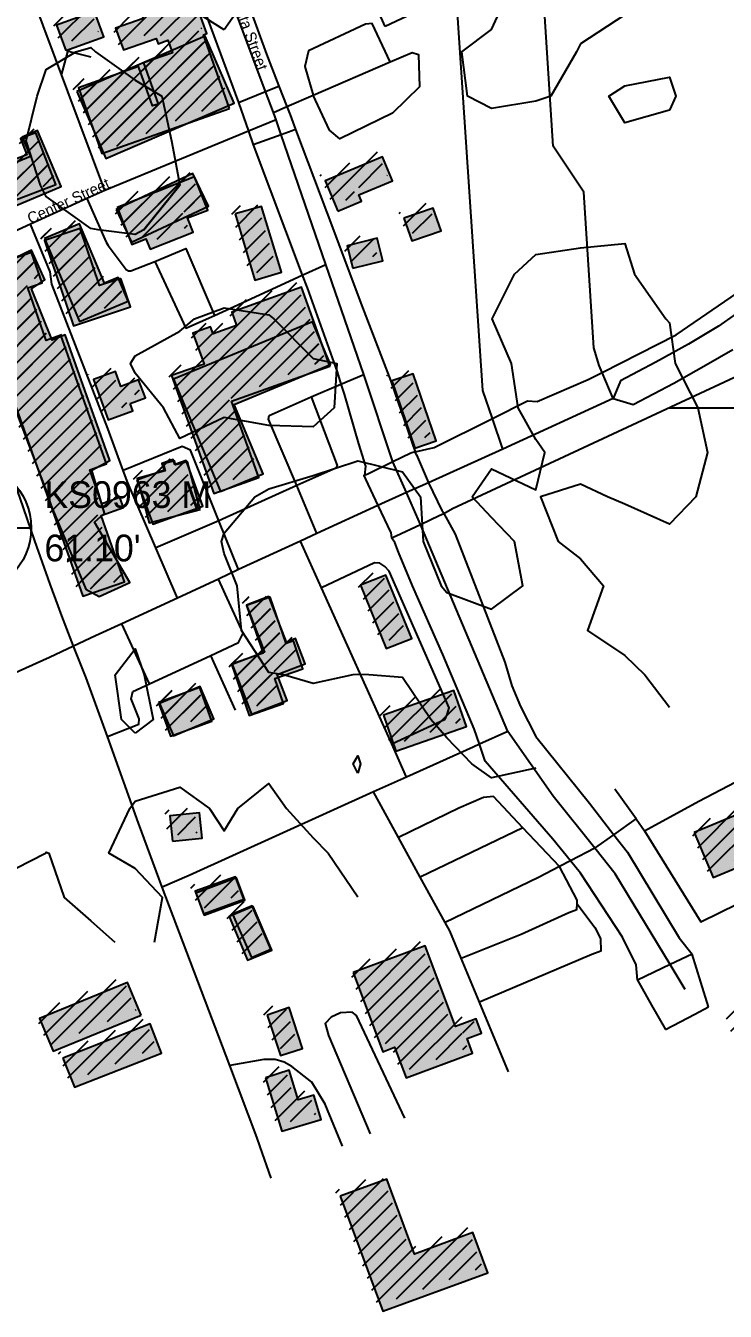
# Model space of a CAD drawing. Extents: x 6576311 to 6728256, y 2029764 to 2237541.
# Drawn here: x 6670714 to 6671656, y 2174648 to 2176380 of the extents above; entities that cross this region are included whole.
import ezdxf

# ---------------------------------------------------------------- set-up
doc = ezdxf.new("R2010")
doc.units = 21
for name, color, linetype in [('BENCHMARKS', 2, 'Continuous'), ('BM_LABELS', 2, 'Continuous'), ('BUILDINGS', 9, 'Continuous'), ('CL_LOCAL', 4, 'Continuous'), ('CL_MAJOR', 2, 'Continuous'), ('CL_TRAIL', 6, 'Continuous'), ('CONTOUR_1FT', 251, 'Continuous'), ('CONTOUR_INDEX', 150, 'Continuous'), ('ROAD_LABELS', 3, 'Continuous')]:
    doc.layers.add(name, color=color, linetype=linetype)

msp = doc.modelspace()

# ---------------------------------------------------------------- hatches: boundary and pattern name
at = {"layer": 'BUILDINGS_HATCH'}
for points in [[(6670988.2, 2176268.6), (6670953.1, 2176367.9), (6670957.9, 2176369.7), (6670940.4, 2176418.8), (6670931.7, 2176415.9), (6670919.3, 2176451.1), (6670857.8, 2176429.8), (6670871.9, 2176390.1), (6670834.8, 2176377.2), (6670845.4, 2176347.8), (6670889.3, 2176363.2), (6670891.9, 2176356), (6670905.2, 2176360.8), (6670911.3, 2176344), (6670872.5, 2176330.4), (6670892.3, 2176274.7), (6670884.3, 2176272.2), (6670865.7, 2176325.3), (6670784.7, 2176296.5), (6670816, 2176208.1)], [(6670767.7, 2176347.1), (6670818.7, 2176365.5), (6670806.4, 2176399.7), (6670755.1, 2176381.2)], [(6670782.5, 2176291.5), (6670821.5, 2176201.5), (6670994.5, 2176276.1), (6670955.4, 2176366.1)], [(6670695.4, 2176143.9), (6670754, 2176166.4), (6670727.1, 2176236.2), (6670706.4, 2176228.4), (6670715, 2176206.3), (6670676.8, 2176191.9)], [(6670677.5, 2176186.4), (6670698.4, 2176137.2), (6670761.4, 2176163.8), (6670729.4, 2176239), (6670708.8, 2176230.3), (6670719.9, 2176204.3)], [(6671134.2, 2176130.5), (6671166, 2176143.7), (6671162.5, 2176152.4), (6671207.8, 2176171.2), (6671194.3, 2176203.5), (6671117.1, 2176171.5)], [(6670835.3, 2176132.5), (6670856.3, 2176088.4), (6670959.9, 2176137.3), (6670938.9, 2176181.4)], [(6670837, 2176135.4), (6670856.8, 2176085.6), (6670875.7, 2176092.9), (6670881.5, 2176079.1), (6670939.2, 2176101.9), (6670931.8, 2176121.2), (6670959, 2176131.9), (6670941.2, 2176176.6)], [(6670995.8, 2176126.6), (6671022.6, 2176037.5), (6671058.3, 2176048.2), (6671031.5, 2176136.9)], [(6671223.3, 2176121), (6671234, 2176090.5), (6671273.3, 2176104.1), (6671262.7, 2176134.6)], [(6670738.8, 2176093.6), (6670785.9, 2175981.7), (6670851.7, 2176009.1), (6670838.3, 2176041.1), (6670819.8, 2176033.3), (6670786.1, 2176113.3)], [(6670841.6, 2176039.6), (6670813, 2176030), (6670787.2, 2176107.1), (6670739, 2176090.9), (6670777.8, 2175976), (6670854.6, 2176001.4)], [(6671154.4, 2176053.7), (6671194.7, 2176063.3), (6671187.2, 2176093.9), (6671146.9, 2176083.9)], [(6670634, 2176036), (6670740.4, 2175755.7), (6670747.7, 2175733.3), (6670794.7, 2175620.7), (6670812.4, 2175611.2), (6670854.1, 2175629.8), (6670806.4, 2175711.1), (6670820, 2175723.2), (6670802.9, 2175781.5), (6670826.9, 2175794.4), (6670766.8, 2175963.7), (6670749.1, 2175956.4), (6670721.5, 2176025.9), (6670739.2, 2176038), (6670721.3, 2176077.9)], [(6670636.5, 2176045.3), (6670790.4, 2175611.5), (6670846.8, 2175631), (6670815.2, 2175720.1), (6670845.5, 2175730.8), (6670840.6, 2175744.6), (6670816.3, 2175736.1), (6670800.2, 2175781.6), (6670822.6, 2175789.7), (6670760.8, 2175963.2), (6670741.3, 2175956.2), (6670716.3, 2176027.1), (6670735.9, 2176033.7), (6670721.2, 2176074.8)], [(6670991, 2175874.5), (6671123.5, 2175921.4), (6671085.3, 2176027.9), (6670991.3, 2175994.4), (6670997.9, 2175976.2), (6670966.2, 2175965.1), (6670962.7, 2175974.6), (6670938.9, 2175966.1), (6670953.9, 2175924.3), (6670910.3, 2175908.8), (6670967.1, 2175749.9), (6671027.7, 2175771.3)], [(6670912.9, 2175903.9), (6670976.1, 2175752.5), (6671033.5, 2175776.3), (6670994.4, 2175869.9), (6671124.2, 2175923.6), (6671100.1, 2175981.4)], [(6670854.3, 2175871), (6670874.9, 2175878.8), (6670865.8, 2175903.1), (6670842, 2175894.3), (6670834.5, 2175914.3), (6670804.8, 2175903.3), (6670824.9, 2175849.1), (6670858, 2175861.2)], [(6671238, 2175810.8), (6671266.6, 2175820.7), (6671235.9, 2175911.3), (6671207, 2175901.7)], [(6670863.4, 2175767.9), (6670885.1, 2175708.5), (6670952.3, 2175732.9), (6670929.8, 2175794.3), (6670914.7, 2175788.9), (6670912.2, 2175795.7), (6670897.1, 2175790.2), (6670900.4, 2175781.4)], [(6670948.7, 2175728.3), (6670931.7, 2175792.7), (6670915.3, 2175788.6), (6670913.9, 2175794.1), (6670898.9, 2175790), (6670901.4, 2175780.2), (6670863.8, 2175770.2), (6670879.9, 2175710.2)], [(6671164.9, 2175626.1), (6671199.5, 2175540.8), (6671233.8, 2175554.5), (6671199.1, 2175639.9)], [(6671011.1, 2175598.9), (6671033.5, 2175534.6), (6670990.8, 2175519.8), (6671014.9, 2175450.7), (6671061, 2175466.6), (6671049.3, 2175500.4), (6671087.2, 2175513.7), (6671074.3, 2175551.1), (6671064.7, 2175547.8), (6671042.9, 2175610)], [(6670992, 2175519.5), (6671017.7, 2175452.5), (6671065.8, 2175470.8), (6671052.3, 2175505.9), (6671090.2, 2175520.3), (6671077.2, 2175554.3), (6671065, 2175549.7), (6671041.4, 2175611), (6671011.2, 2175599.5), (6671035.6, 2175536.2)], [(6670892.6, 2175468), (6670908.9, 2175422.9), (6670964.4, 2175442.8), (6670948.1, 2175488.3)], [(6670894.1, 2175467), (6670912.7, 2175423.2), (6670967, 2175446), (6670948.5, 2175489.8)], [(6671195.6, 2175451.1), (6671212.5, 2175402.4), (6671307.7, 2175435.6), (6671290.7, 2175484.3)], [(6671614.4, 2175292.8), (6671639.9, 2175232.3), (6671755.4, 2175280.5), (6671755.5, 2175280.2), (6671798.2, 2175298), (6671794.6, 2175306.5), (6671840.6, 2175325.7), (6671815.8, 2175384.5), (6671766.6, 2175363.9), (6671765.6, 2175366.2), (6671722.3, 2175348.2), (6671726, 2175339.3)], [(6670911.5, 2175281.3), (6670951.5, 2175285.1), (6670947.9, 2175319.3), (6670908, 2175315.5)], [(6670953.3, 2175183.1), (6671007.4, 2175203), (6670996.2, 2175233.2), (6670942.1, 2175213.7)], [(6670942.7, 2175211.1), (6670954.2, 2175181.3), (6671009.1, 2175201.9), (6670997.7, 2175231.7)], [(6670987.7, 2175179.6), (6671012.6, 2175120.7), (6671045.2, 2175134.3), (6671020.2, 2175193.2)], [(6671044, 2175135.8), (6671018.8, 2175194.3), (6670992.5, 2175182.9), (6671017.7, 2175124.4)], [(6671154.7, 2175104.1), (6671194.8, 2174997.5), (6671210.7, 2175003.5), (6671226.3, 2174962.2), (6671315.9, 2174995.6), (6671308.4, 2175015.3), (6671327.9, 2175022.6), (6671320.7, 2175041.8), (6671292.9, 2175031.5), (6671251.8, 2175140.4)], [(6670869.4, 2175046.6), (6670851, 2175090.9), (6670732.1, 2175042.3), (6670750.5, 2174998)], [(6671039, 2175046.9), (6671057.1, 2174992.4), (6671086.8, 2175001.9), (6671068.7, 2175056.9)], [(6670763.8, 2174988.9), (6670779.3, 2174949.7), (6670896.8, 2174995.7), (6670881.3, 2175034.9)], [(6671036.8, 2174962.4), (6671058.7, 2174890.4), (6671111.6, 2174906.3), (6671101.9, 2174939), (6671080.9, 2174932.7), (6671068.8, 2174972.4)], [(6671137.3, 2174802.6), (6671194.7, 2174647.6), (6671336.2, 2174699.6), (6671316.2, 2174753.6), (6671237.5, 2174724.8), (6671200.2, 2174825.7)]]:
    msp.add_hatch(color=251, dxfattribs=at).paths.add_polyline_path(points)
at = {"layer": 'BUILDINGS_SHADOW'}
h = msp.add_hatch(dxfattribs=at)
h.set_pattern_fill('ANSI31', scale=5)
h.paths.add_polyline_path([(6670981.4, 2176276), (6670946.4, 2176375.3), (6670951.2, 2176377.1), (6670933.7, 2176426.2), (6670924.9, 2176423.2), (6670912.6, 2176458.5), (6670851.1, 2176437.1), (6670865.2, 2176397.5), (6670828.1, 2176384.6), (6670838.7, 2176355.1), (6670882.6, 2176370.6), (6670885.2, 2176363.3), (6670898.5, 2176368.1), (6670904.5, 2176351.4), (6670865.7, 2176337.8), (6670885.5, 2176282.1), (6670877.6, 2176279.5), (6670858.9, 2176332.6), (6670777.9, 2176303.9), (6670809.2, 2176215.5)])
h = msp.add_hatch(dxfattribs=at)
h.set_pattern_fill('ANSI31', scale=5)
h.paths.add_polyline_path([(6670761, 2176354.4), (6670811.9, 2176372.9), (6670799.6, 2176407), (6670748.3, 2176388.6)])
h = msp.add_hatch(dxfattribs=at)
h.set_pattern_fill('ANSI31', scale=5)
h.paths.add_polyline_path([(6670775.7, 2176298.9), (6670814.8, 2176208.9), (6670987.8, 2176283.5), (6670948.7, 2176373.4)])
h = msp.add_hatch(dxfattribs=at)
h.set_pattern_fill('ANSI31', scale=5)
h.paths.add_polyline_path([(6670688.7, 2176151.3), (6670747.3, 2176173.7), (6670720.3, 2176243.5), (6670699.6, 2176235.8), (6670708.2, 2176213.6), (6670670, 2176199.3)])
h = msp.add_hatch(dxfattribs=at)
h.set_pattern_fill('ANSI31', scale=5)
h.paths.add_polyline_path([(6670670.7, 2176193.8), (6670691.7, 2176144.6), (6670754.7, 2176171.2), (6670722.7, 2176246.4), (6670702, 2176237.6), (6670713.1, 2176211.6)])
h = msp.add_hatch(dxfattribs=at)
h.set_pattern_fill('ANSI31', scale=5)
h.paths.add_polyline_path([(6671127.5, 2176137.8), (6671159.2, 2176151.1), (6671155.8, 2176159.8), (6671201.1, 2176178.6), (6671187.6, 2176210.9), (6671110.3, 2176178.9)])
h = msp.add_hatch(dxfattribs=at)
h.set_pattern_fill('ANSI31', scale=5)
h.paths.add_polyline_path([(6670828.6, 2176139.9), (6670849.6, 2176095.8), (6670953.1, 2176144.6), (6670932.1, 2176188.8)])
h = msp.add_hatch(dxfattribs=at)
h.set_pattern_fill('ANSI31', scale=5)
h.paths.add_polyline_path([(6670830.2, 2176142.8), (6670850, 2176093), (6670869, 2176100.3), (6670874.7, 2176086.5), (6670932.5, 2176109.3), (6670925, 2176128.6), (6670952.2, 2176139.3), (6670934.4, 2176184)])
h = msp.add_hatch(dxfattribs=at)
h.set_pattern_fill('ANSI31', scale=5)
h.paths.add_polyline_path([(6670989.1, 2176134), (6671015.9, 2176044.9), (6671051.5, 2176055.6), (6671024.8, 2176144.3)])
h = msp.add_hatch(dxfattribs=at)
h.set_pattern_fill('ANSI31', scale=5)
h.paths.add_polyline_path([(6671216.6, 2176128.4), (6671227.2, 2176097.8), (6671266.6, 2176111.5), (6671256, 2176142)])
h = msp.add_hatch(dxfattribs=at)
h.set_pattern_fill('ANSI31', scale=5)
h.paths.add_polyline_path([(6670732.1, 2176100.9), (6670779.2, 2175989), (6670845, 2176016.5), (6670831.5, 2176048.4), (6670813, 2176040.7), (6670779.4, 2176120.7)])
h = msp.add_hatch(dxfattribs=at)
h.set_pattern_fill('ANSI31', scale=5)
h.paths.add_polyline_path([(6670834.9, 2176047), (6670806.3, 2176037.4), (6670780.4, 2176114.5), (6670732.3, 2176098.3), (6670771.1, 2175983.4), (6670847.8, 2176008.8)])
h = msp.add_hatch(dxfattribs=at)
h.set_pattern_fill('ANSI31', scale=5)
h.paths.add_polyline_path([(6671147.7, 2176061.1), (6671187.9, 2176070.7), (6671180.4, 2176101.3), (6671140.2, 2176091.3)])
h = msp.add_hatch(dxfattribs=at)
h.set_pattern_fill('ANSI31', scale=5)
h.paths.add_polyline_path([(6670627.2, 2176043.4), (6670733.6, 2175763), (6670740.9, 2175740.7), (6670788, 2175628.1), (6670805.7, 2175618.6), (6670847.4, 2175637.1), (6670799.7, 2175718.5), (6670813.2, 2175730.6), (6670796.1, 2175788.9), (6670820.2, 2175801.8), (6670760, 2175971.1), (6670742.4, 2175963.8), (6670714.8, 2176033.3), (6670732.4, 2176045.4), (6670714.6, 2176085.3)])
h = msp.add_hatch(dxfattribs=at)
h.set_pattern_fill('ANSI31', scale=5)
h.paths.add_polyline_path([(6670629.8, 2176052.7), (6670783.7, 2175618.8), (6670840, 2175638.4), (6670808.4, 2175727.5), (6670838.7, 2175738.2), (6670833.9, 2175752), (6670809.5, 2175743.5), (6670793.4, 2175789), (6670815.8, 2175797.1), (6670754.1, 2175970.5), (6670734.5, 2175963.5), (6670709.6, 2176034.4), (6670729.1, 2176041.1), (6670714.5, 2176082.2)])
h = msp.add_hatch(dxfattribs=at)
h.set_pattern_fill('ANSI31', scale=5)
h.paths.add_polyline_path([(6670984.2, 2175881.9), (6671116.8, 2175928.7), (6671078.6, 2176035.3), (6670984.6, 2176001.7), (6670991.2, 2175983.6), (6670959.4, 2175972.5), (6670956, 2175982), (6670932.2, 2175973.5), (6670947.1, 2175931.7), (6670903.5, 2175916.2), (6670960.3, 2175757.3), (6671021, 2175778.6)])
h = msp.add_hatch(dxfattribs=at)
h.set_pattern_fill('ANSI31', scale=5)
h.paths.add_polyline_path([(6670906.1, 2175911.3), (6670969.4, 2175759.9), (6671026.7, 2175783.7), (6670987.7, 2175877.2), (6671117.5, 2175931), (6671093.4, 2175988.8)])
h = msp.add_hatch(dxfattribs=at)
h.set_pattern_fill('ANSI31', scale=5)
h.paths.add_polyline_path([(6670847.5, 2175878.4), (6670868.2, 2175886.2), (6670859, 2175910.5), (6670835.2, 2175901.7), (6670827.8, 2175921.7), (6670798, 2175910.6), (6670818.1, 2175856.4), (6670851.2, 2175868.6)])
h = msp.add_hatch(dxfattribs=at)
h.set_pattern_fill('ANSI31', scale=5)
h.paths.add_polyline_path([(6671231.2, 2175818.1), (6671259.9, 2175828.1), (6671229.1, 2175918.6), (6671200.2, 2175909.1)])
h = msp.add_hatch(dxfattribs=at)
h.set_pattern_fill('ANSI31', scale=5)
h.paths.add_polyline_path([(6670856.6, 2175775.3), (6670878.3, 2175715.9), (6670945.5, 2175740.3), (6670923.1, 2175801.7), (6670908, 2175796.3), (6670905.5, 2175803.1), (6670890.4, 2175797.6), (6670893.6, 2175788.7)])
h = msp.add_hatch(dxfattribs=at)
h.set_pattern_fill('ANSI31', scale=5)
h.paths.add_polyline_path([(6670942, 2175735.7), (6670925, 2175800.1), (6670908.6, 2175796), (6670907.1, 2175801.5), (6670892.1, 2175797.4), (6670894.7, 2175787.6), (6670857, 2175777.6), (6670873.2, 2175717.6)])
h = msp.add_hatch(dxfattribs=at)
h.set_pattern_fill('ANSI31', scale=5)
h.paths.add_polyline_path([(6671158.2, 2175633.5), (6671192.8, 2175548.1), (6671227, 2175561.9), (6671192.3, 2175647.3)])
h = msp.add_hatch(dxfattribs=at)
h.set_pattern_fill('ANSI31', scale=5)
h.paths.add_polyline_path([(6671004.4, 2175606.3), (6671026.8, 2175541.9), (6670984, 2175527.2), (6671008.1, 2175458.1), (6671054.3, 2175473.9), (6671042.5, 2175507.8), (6671080.5, 2175521), (6671067.6, 2175558.5), (6671057.9, 2175555.2), (6671036.1, 2175617.4)])
h = msp.add_hatch(dxfattribs=at)
h.set_pattern_fill('ANSI31', scale=5)
h.paths.add_polyline_path([(6670985.2, 2175526.9), (6671011, 2175459.8), (6671059, 2175478.2), (6671045.6, 2175513.2), (6671083.5, 2175527.7), (6671070.4, 2175561.7), (6671058.2, 2175557), (6671034.7, 2175618.4), (6671004.5, 2175606.9), (6671028.9, 2175543.5)])
h = msp.add_hatch(dxfattribs=at)
h.set_pattern_fill('ANSI31', scale=5)
h.paths.add_polyline_path([(6670885.8, 2175475.4), (6670902.2, 2175430.3), (6670957.7, 2175450.2), (6670941.3, 2175495.7)])
h = msp.add_hatch(dxfattribs=at)
h.set_pattern_fill('ANSI31', scale=5)
h.paths.add_polyline_path([(6670887.4, 2175474.4), (6670905.9, 2175430.6), (6670960.3, 2175453.4), (6670941.7, 2175497.2)])
h = msp.add_hatch(dxfattribs=at)
h.set_pattern_fill('ANSI31', scale=5)
h.paths.add_polyline_path([(6671188.8, 2175458.5), (6671205.8, 2175409.8), (6671300.9, 2175442.9), (6671284, 2175491.7)])
h = msp.add_hatch(dxfattribs=at)
h.set_pattern_fill('ANSI31', scale=5)
h.paths.add_polyline_path([(6671607.7, 2175300.2), (6671633.1, 2175239.7), (6671748.7, 2175287.9), (6671748.8, 2175287.5), (6671791.4, 2175305.4), (6671787.9, 2175313.9), (6671833.8, 2175333), (6671809.1, 2175391.9), (6671759.8, 2175371.3), (6671758.9, 2175373.6), (6671715.6, 2175355.5), (6671719.3, 2175346.7)])
h = msp.add_hatch(dxfattribs=at)
h.set_pattern_fill('ANSI31', scale=5)
h.paths.add_polyline_path([(6670904.8, 2175288.7), (6670944.7, 2175292.5), (6670941.2, 2175326.7), (6670901.2, 2175322.9)])
h = msp.add_hatch(dxfattribs=at)
h.set_pattern_fill('ANSI31', scale=5)
h.paths.add_polyline_path([(6670946.6, 2175190.5), (6671000.7, 2175210.4), (6670989.5, 2175240.6), (6670935.4, 2175221)])
h = msp.add_hatch(dxfattribs=at)
h.set_pattern_fill('ANSI31', scale=5)
h.paths.add_polyline_path([(6670936, 2175218.5), (6670947.4, 2175188.7), (6671002.4, 2175209.3), (6670990.9, 2175239.1)])
h = msp.add_hatch(dxfattribs=at)
h.set_pattern_fill('ANSI31', scale=5)
h.paths.add_polyline_path([(6670980.9, 2175187), (6671005.8, 2175128.1), (6671038.4, 2175141.7), (6671013.5, 2175200.6)])
h = msp.add_hatch(dxfattribs=at)
h.set_pattern_fill('ANSI31', scale=5)
h.paths.add_polyline_path([(6671037.3, 2175143.2), (6671012.1, 2175201.7), (6670985.7, 2175190.3), (6671010.9, 2175131.8)])
h = msp.add_hatch(dxfattribs=at)
h.set_pattern_fill('ANSI31', scale=5)
h.paths.add_polyline_path([(6671147.9, 2175111.5), (6671188.1, 2175004.9), (6671204, 2175010.8), (6671219.5, 2174969.5), (6671309.1, 2175003), (6671301.7, 2175022.7), (6671321.1, 2175030), (6671313.9, 2175049.2), (6671286.1, 2175038.8), (6671245, 2175147.8)])
h = msp.add_hatch(dxfattribs=at)
h.set_pattern_fill('ANSI31', scale=5)
h.paths.add_polyline_path([(6670862.6, 2175053.9), (6670844.3, 2175098.3), (6670725.4, 2175049.7), (6670743.7, 2175005.4)])
h = msp.add_hatch(dxfattribs=at)
h.set_pattern_fill('ANSI31', scale=5)
h.paths.add_polyline_path([(6671652.2, 2175057.1), (6671693.2, 2174947), (6671772.9, 2174976.5), (6671743, 2175056.9), (6671746, 2175058), (6671735, 2175087.7)])
h = msp.add_hatch(dxfattribs=at)
h.set_pattern_fill('ANSI31', scale=5)
h.paths.add_polyline_path([(6671032.3, 2175054.3), (6671050.4, 2174999.7), (6671080.1, 2175009.3), (6671062, 2175064.2)])
h = msp.add_hatch(dxfattribs=at)
h.set_pattern_fill('ANSI31', scale=5)
h.paths.add_polyline_path([(6670757.1, 2174996.3), (6670772.6, 2174957), (6670890.1, 2175003.1), (6670874.6, 2175042.3)])
h = msp.add_hatch(dxfattribs=at)
h.set_pattern_fill('ANSI31', scale=5)
h.paths.add_polyline_path([(6671030.1, 2174969.8), (6671051.9, 2174897.8), (6671104.9, 2174913.6), (6671095.1, 2174946.4), (6671074.1, 2174940.1), (6671062.1, 2174979.8)])
h = msp.add_hatch(dxfattribs=at)
h.set_pattern_fill('ANSI31', scale=5)
h.paths.add_polyline_path([(6671130.5, 2174810), (6671187.9, 2174655), (6671329.4, 2174706.9), (6671309.4, 2174761), (6671230.8, 2174732.2), (6671193.4, 2174833.1)])

# ---------------------------------------------------------------- linework, layer by layer
at = {"layer": 'BENCHMARKS'}
msp.add_line((6670540.8, 2175703.4, 61.1), (6670720.8, 2175703.4, 61.1), dxfattribs=at)
msp.add_circle((6670630.8, 2175703.4, 61.1), 90, dxfattribs=at)
at = {"layer": 'BUILDINGS'}
for points in [[(6670988.2, 2176268.6), (6670953.1, 2176367.9), (6670957.9, 2176369.7), (6670940.4, 2176418.8), (6670931.7, 2176415.9), (6670919.3, 2176451.1), (6670857.8, 2176429.8), (6670871.9, 2176390.1), (6670834.8, 2176377.2), (6670845.4, 2176347.8), (6670889.3, 2176363.2), (6670891.9, 2176356), (6670905.2, 2176360.8), (6670911.3, 2176344), (6670872.5, 2176330.4), (6670892.3, 2176274.7), (6670884.3, 2176272.2), (6670865.7, 2176325.3), (6670784.7, 2176296.5), (6670816, 2176208.1), (6670988.2, 2176268.6)], [(6670767.7, 2176347.1), (6670818.7, 2176365.5), (6670806.4, 2176399.7), (6670755.1, 2176381.2), (6670767.7, 2176347.1)], [(6670782.5, 2176291.5), (6670821.5, 2176201.5), (6670994.5, 2176276.1), (6670955.4, 2176366.1), (6670782.5, 2176291.5)], [(6670695.4, 2176143.9), (6670754, 2176166.4), (6670727.1, 2176236.2), (6670706.4, 2176228.4), (6670715, 2176206.3), (6670676.8, 2176191.9), (6670695.4, 2176143.9)], [(6670677.5, 2176186.4), (6670698.4, 2176137.2), (6670761.4, 2176163.8), (6670729.4, 2176239), (6670708.8, 2176230.3), (6670719.9, 2176204.3), (6670677.5, 2176186.4)], [(6671134.2, 2176130.5), (6671166, 2176143.7), (6671162.5, 2176152.4), (6671207.8, 2176171.2), (6671194.3, 2176203.5), (6671117.1, 2176171.5), (6671134.2, 2176130.5)], [(6670835.3, 2176132.5), (6670856.3, 2176088.4), (6670959.9, 2176137.3), (6670938.9, 2176181.4), (6670835.3, 2176132.5)], [(6670837, 2176135.4), (6670856.8, 2176085.6), (6670875.7, 2176092.9), (6670881.5, 2176079.1), (6670939.2, 2176101.9), (6670931.8, 2176121.2), (6670959, 2176131.9), (6670941.2, 2176176.6), (6670837, 2176135.4)], [(6670995.8, 2176126.6), (6671022.6, 2176037.5), (6671058.3, 2176048.2), (6671031.5, 2176136.9), (6670995.8, 2176126.6)], [(6671223.3, 2176121), (6671234, 2176090.5), (6671273.3, 2176104.1), (6671262.7, 2176134.6), (6671223.3, 2176121)], [(6670738.8, 2176093.6), (6670785.9, 2175981.7), (6670851.7, 2176009.1), (6670838.3, 2176041.1), (6670819.8, 2176033.3), (6670786.1, 2176113.3), (6670738.8, 2176093.6)], [(6670841.6, 2176039.6), (6670813, 2176030), (6670787.2, 2176107.1), (6670739, 2176090.9), (6670777.8, 2175976), (6670854.6, 2176001.4), (6670841.6, 2176039.6)], [(6671154.4, 2176053.7), (6671194.7, 2176063.3), (6671187.2, 2176093.9), (6671146.9, 2176083.9), (6671154.4, 2176053.7)], [(6670634, 2176036), (6670740.4, 2175755.7), (6670747.7, 2175733.3), (6670794.7, 2175620.7), (6670812.4, 2175611.2), (6670854.1, 2175629.8), (6670806.4, 2175711.1), (6670820, 2175723.2), (6670802.9, 2175781.5), (6670826.9, 2175794.4), (6670766.8, 2175963.7), (6670749.1, 2175956.4), (6670721.5, 2176025.9), (6670739.2, 2176038), (6670721.3, 2176077.9), (6670634, 2176036)], [(6670636.5, 2176045.3), (6670790.4, 2175611.5), (6670846.8, 2175631), (6670815.2, 2175720.1), (6670845.5, 2175730.8), (6670840.6, 2175744.6), (6670816.3, 2175736.1), (6670800.2, 2175781.6), (6670822.6, 2175789.7), (6670760.8, 2175963.2), (6670741.3, 2175956.2), (6670716.3, 2176027.1), (6670735.9, 2176033.7), (6670721.2, 2176074.8), (6670636.5, 2176045.3)], [(6670991, 2175874.5), (6671123.5, 2175921.4), (6671085.3, 2176027.9), (6670991.3, 2175994.4), (6670997.9, 2175976.2), (6670966.2, 2175965.1), (6670962.7, 2175974.6), (6670938.9, 2175966.1), (6670953.9, 2175924.3), (6670910.3, 2175908.8), (6670967.1, 2175749.9), (6671027.7, 2175771.3), (6670991, 2175874.5)], [(6670912.9, 2175903.9), (6670976.1, 2175752.5), (6671033.5, 2175776.3), (6670994.4, 2175869.9), (6671124.2, 2175923.6), (6671100.1, 2175981.4), (6670912.9, 2175903.9)], [(6670854.3, 2175871), (6670874.9, 2175878.8), (6670865.8, 2175903.1), (6670842, 2175894.3), (6670834.5, 2175914.3), (6670804.8, 2175903.3), (6670824.9, 2175849.1), (6670858, 2175861.2), (6670854.3, 2175871)], [(6671238, 2175810.8), (6671266.6, 2175820.7), (6671235.9, 2175911.3), (6671207, 2175901.7), (6671238, 2175810.8)], [(6670863.4, 2175767.9), (6670885.1, 2175708.5), (6670952.3, 2175732.9), (6670929.8, 2175794.3), (6670914.7, 2175788.9), (6670912.2, 2175795.7), (6670897.1, 2175790.2), (6670900.4, 2175781.4), (6670863.4, 2175767.9)], [(6670948.7, 2175728.3), (6670931.7, 2175792.7), (6670915.3, 2175788.6), (6670913.9, 2175794.1), (6670898.9, 2175790), (6670901.4, 2175780.2), (6670863.8, 2175770.2), (6670879.9, 2175710.2), (6670948.7, 2175728.3)], [(6671164.9, 2175626.1), (6671199.5, 2175540.8), (6671233.8, 2175554.5), (6671199.1, 2175639.9), (6671164.9, 2175626.1)], [(6671011.1, 2175598.9), (6671033.5, 2175534.6), (6670990.8, 2175519.8), (6671014.9, 2175450.7), (6671061, 2175466.6), (6671049.3, 2175500.4), (6671087.2, 2175513.7), (6671074.3, 2175551.1), (6671064.7, 2175547.8), (6671042.9, 2175610), (6671011.1, 2175598.9)], [(6670992, 2175519.5), (6671017.7, 2175452.5), (6671065.8, 2175470.8), (6671052.3, 2175505.9), (6671090.2, 2175520.3), (6671077.2, 2175554.3), (6671065, 2175549.7), (6671041.4, 2175611), (6671011.2, 2175599.5), (6671035.6, 2175536.2), (6670992, 2175519.5)], [(6670892.6, 2175468), (6670908.9, 2175422.9), (6670964.4, 2175442.8), (6670948.1, 2175488.3), (6670892.6, 2175468)], [(6670894.1, 2175467), (6670912.7, 2175423.2), (6670967, 2175446), (6670948.5, 2175489.8), (6670894.1, 2175467)], [(6671195.6, 2175451.1), (6671212.5, 2175402.4), (6671307.7, 2175435.6), (6671290.7, 2175484.3), (6671195.6, 2175451.1)], [(6671614.4, 2175292.8), (6671639.9, 2175232.3), (6671755.4, 2175280.5), (6671755.5, 2175280.2), (6671798.2, 2175298), (6671794.6, 2175306.5), (6671840.6, 2175325.7), (6671815.8, 2175384.5), (6671766.6, 2175363.9), (6671765.6, 2175366.2), (6671722.3, 2175348.2), (6671726, 2175339.3), (6671614.4, 2175292.8)], [(6670911.5, 2175281.3), (6670951.5, 2175285.1), (6670947.9, 2175319.3), (6670908, 2175315.5), (6670911.5, 2175281.3)], [(6670953.3, 2175183.1), (6671007.4, 2175203), (6670996.2, 2175233.2), (6670942.1, 2175213.7), (6670953.3, 2175183.1)], [(6670942.7, 2175211.1), (6670954.2, 2175181.3), (6671009.1, 2175201.9), (6670997.7, 2175231.7), (6670942.7, 2175211.1)], [(6670987.7, 2175179.6), (6671012.6, 2175120.7), (6671045.2, 2175134.3), (6671020.2, 2175193.2), (6670987.7, 2175179.6)], [(6671044, 2175135.8), (6671018.8, 2175194.3), (6670992.5, 2175182.9), (6671017.7, 2175124.4), (6671044, 2175135.8)], [(6671154.7, 2175104.1), (6671194.8, 2174997.5), (6671210.7, 2175003.5), (6671226.3, 2174962.2), (6671315.9, 2174995.6), (6671308.4, 2175015.3), (6671327.9, 2175022.6), (6671320.7, 2175041.8), (6671292.9, 2175031.5), (6671251.8, 2175140.4), (6671154.7, 2175104.1)], [(6670869.4, 2175046.6), (6670851, 2175090.9), (6670732.1, 2175042.3), (6670750.5, 2174998), (6670869.4, 2175046.6)], [(6671039, 2175046.9), (6671057.1, 2174992.4), (6671086.8, 2175001.9), (6671068.7, 2175056.9), (6671039, 2175046.9)], [(6670763.8, 2174988.9), (6670779.3, 2174949.7), (6670896.8, 2174995.7), (6670881.3, 2175034.9), (6670763.8, 2174988.9)], [(6671036.8, 2174962.4), (6671058.7, 2174890.4), (6671111.6, 2174906.3), (6671101.9, 2174939), (6671080.9, 2174932.7), (6671068.8, 2174972.4), (6671036.8, 2174962.4)], [(6671137.3, 2174802.6), (6671194.7, 2174647.6), (6671336.2, 2174699.6), (6671316.2, 2174753.6), (6671237.5, 2174724.8), (6671200.2, 2174825.7), (6671137.3, 2174802.6)]]:
    msp.add_lwpolyline(points, close=True, dxfattribs=at)
at = {"layer": 'CL_LOCAL'}
for points in [[(6671363.3, 2175428.9), (6671245.6, 2175708.1), (6671226.9, 2175751.3), (6671208.2, 2175792.4), (6671169.2, 2175910.2), (6671118.2, 2176058.7), (6671058.1, 2176233.3), (6671051.2, 2176253.4), (6671047.5, 2176263.4), (6671036.9, 2176291.9), (6670984.3, 2176432.6), (6670941, 2176550.7), (6670924.2, 2176596.5), (6670884.2, 2176705.7), (6670877.7, 2176723.5), (6670864.1, 2176759.1), (6670682.3, 2177233.9), (6670668.6, 2177269.8), (6670603.8, 2177438.3), (6670580.1, 2177500.2), (6670542.4, 2177598.7)], [(6670820.2, 2176158.4), (6670703.8, 2176470), (6670648.5, 2176617.9), (6670601.2, 2176745), (6670578, 2176807.3), (6670446.1, 2177161.2), (6670381.3, 2177335.2), (6670359.2, 2177394.4), (6670329, 2177475.5), (6670321, 2177496.9)], [(6671198.1, 2176379.3), (6671139.7, 2176510.7)], [(6671505.3, 2175877.9), (6671490.5, 2175912.9), (6671486.4, 2175922.6), (6671479.2, 2175946.2), (6671465.7, 2176156), (6671424.6, 2176217.9), (6671410.2, 2176442.3)], [(6671356.6, 2175809.8), (6671342.5, 2175851), (6671329.5, 2175888.8), (6671293.7, 2176424.7), (6671198.1, 2176379.3)], [(6671204.6, 2176331.5), (6671180.7, 2176383.3), (6671171.7, 2176382.3), (6671094.8, 2176346.5), (6671089.8, 2176325.3), (6671100.9, 2176286.6)], [(6671204.6, 2176331.5), (6671234.4, 2176344.4), (6671242.8, 2176341.4), (6671244.3, 2176297.8), (6671207.8, 2176262.5), (6671137, 2176227.7), (6671122.8, 2176239.4), (6671100.9, 2176286.6)], [(6671100.9, 2176286.6), (6671204.6, 2176331.5)], [(6671047.5, 2176263.4), (6671065.7, 2176271.3), (6671100.9, 2176286.6)], [(6671051.2, 2176253.4), (6671013.9, 2176238.1), (6670820.2, 2176158.4), (6670796.1, 2176147.4), (6670720, 2176112.7), (6670628.1, 2176070.8), (6670614.6, 2176064.6), (6670593.3, 2176054.9)], [(6670796.1, 2176147.4), (6670822, 2176088.8), (6670824.8, 2176084), (6670849.1, 2176052), (6670852.3, 2176049.8), (6670855.3, 2176049.8), (6670887.5, 2176062.6), (6670929.6, 2175972.6), (6670968.2, 2175989.9), (6670994.6, 2176001.7), (6671086.4, 2176044.1), (6671118.2, 2176058.7)], [(6670918, 2175608.9), (6670888.9, 2175676.5), (6670851.1, 2175764.2), (6670845.1, 2175780.7), (6670824.4, 2175837.4), (6670748.7, 2176032.1), (6670746.4, 2176048.8), (6670720, 2176112.7)], [(6670887.5, 2176062.6), (6670929.4, 2176079.9), (6670968.2, 2175989.9)], [(6671098.2, 2175880.1), (6671138.5, 2175897.2), (6671169.2, 2175910.2)], [(6671106.1, 2175695.9), (6671078.9, 2175760.8), (6671040.7, 2175850.1), (6671041.9, 2175854.9), (6671098.2, 2175880.1), (6671133.5, 2175787.6), (6671131.4, 2175783.8), (6671078.9, 2175760.8)], [(6670974, 2175713.1), (6670935.6, 2175808.1), (6670924.3, 2175813.3), (6670845.1, 2175780.7)], [(6671078.9, 2175760.8), (6670974, 2175713.1)], [(6670974, 2175713.1), (6670888.9, 2175676.5)], [(6671000.6, 2175647.2), (6670974, 2175713.1)], [(6671226.9, 2175367.7), (6671207.1, 2175412.3), (6671112.2, 2175622.7), (6671083.9, 2175685.8)], [(6671207.1, 2175412.3), (6671279, 2175445.5), (6671281.8, 2175452.1), (6671284.3, 2175461), (6671203.3, 2175645), (6671197.7, 2175651.6), (6671190.7, 2175655.8), (6671183.5, 2175656.3), (6671112.2, 2175622.7)], [(6670823.6, 2175422.3), (6670866.1, 2175439.1), (6670866.5, 2175446), (6670855.6, 2175473.2), (6670857.9, 2175482.8), (6670880.4, 2175493.3), (6670963.1, 2175531.7), (6671000.4, 2175549), (6671006.5, 2175561.7), (6670973.6, 2175634.6)], [(6670880.4, 2175493.3), (6670843.1, 2175574.3)], [(6670996.3, 2175457.8), (6670963.1, 2175531.7)], [(6671363.3, 2175428.9), (6671325, 2175411.9), (6671316.8, 2175407.8), (6671226.9, 2175367.7), (6671182.3, 2175347.7), (6670934, 2175234.8), (6670897.7, 2175219.4)], [(6671602.3, 2175081.5), (6671582.1, 2175114.8), (6671507.9, 2175237.2), (6671480.6, 2175271.6), (6671424.6, 2175341.9), (6671393.9, 2175385.4), (6671363.3, 2175428.9)], [(6671547.6, 2175295.2), (6671620.6, 2175335.2), (6671748.7, 2175402), (6671773.1, 2175410.8), (6671793.3, 2175418.7), (6671813.9, 2175422.4), (6671831.6, 2175418.5), (6671845.8, 2175398.7), (6671893.6, 2175305.1)], [(6671364.1, 2174970.2), (6671325, 2175064.3), (6671300.3, 2175123.6), (6671285, 2175160.5), (6671279, 2175171.6), (6671245.4, 2175232.9), (6671216.1, 2175286.2), (6671182.3, 2175347.7)], [(6671536.4, 2175311.5), (6671507.7, 2175351.3)], [(6671300.3, 2175123.6), (6671381.2, 2175155.8), (6671445.8, 2175185), (6671456.5, 2175189), (6671456.7, 2175196.8), (6671456.8, 2175201.6), (6671433.1, 2175247), (6671383.7, 2175299.4), (6671344.1, 2175341.6), (6671330.7, 2175340.2), (6671297.5, 2175325.8), (6671216.1, 2175286.2)], [(6671480.6, 2175271.6), (6671506.4, 2175290), (6671536.4, 2175311.5), (6671547.6, 2175295.2), (6671623.7, 2175172.6), (6671893.6, 2175305.1), (6671931, 2175231.4)], [(6671383.7, 2175299.4), (6671245.4, 2175232.9)], [(6671480.6, 2175271.6), (6671447.9, 2175254.7), (6671433.1, 2175247), (6671404.5, 2175232.2), (6671279, 2175171.6)], [(6671456.7, 2175196.8), (6671480.8, 2175165.1), (6671488.1, 2175150), (6671488.5, 2175133.2), (6671476.5, 2175128.7), (6671325, 2175064.3)], [(6671224.4, 2174907.8), (6671159.3, 2175046.2), (6671153.6, 2175050.7), (6671138, 2175049.9), (6671125.1, 2175044.2), (6671117.1, 2175035.4), (6671121.7, 2175019.5), (6671177.8, 2174886.9)], [(6671140.5, 2174870.3), (6671117, 2174926.7), (6671099, 2174956.3), (6671072.1, 2174977.7), (6671062, 2174983.3), (6671049.6, 2174987), (6671034.6, 2174986.9), (6670988.7, 2174979)]]:
    msp.add_lwpolyline(points, dxfattribs=at)
at = {"layer": 'CL_MAJOR'}
for points in [[(6670865.6, 2175305.4), (6670823.6, 2175422.3), (6670795.1, 2175501.6), (6670778, 2175544.1), (6670762.4, 2175584.8), (6670757.2, 2175598.3), (6670746.4, 2175627.8), (6670726.1, 2175686.1), (6670705.5, 2175744.7), (6670652.1, 2175891.4), (6670647.1, 2175904.7), (6670610.1, 2176009.4), (6670602.8, 2176029.2), (6670593.3, 2176054.9), (6670582.9, 2176082.5), (6670577.8, 2176096), (6670481, 2176353), (6670472.2, 2176376.1)], [(6671815.2, 2176079.6), (6671784.8, 2176076), (6671725.1, 2176030.8), (6671685.7, 2176002.4), (6671647.3, 2175975.6), (6671606.8, 2175951.1), (6671562.8, 2175926.7), (6671515.1, 2175901.5), (6671505.3, 2175877.9)], [(6671505.3, 2175877.9), (6671532.4, 2175869.9), (6671587, 2175898.6), (6671630.6, 2175923.5), (6671666.7, 2175943.9)], [(6671505.3, 2175877.9), (6671356.6, 2175809.8), (6671256.3, 2175764.4), (6671226.9, 2175751.3)], [(6671226.9, 2175751.3), (6671188.1, 2175733.9), (6671106.1, 2175695.9), (6671083.9, 2175685.8), (6671000.6, 2175647.2), (6670973.6, 2175634.6), (6670918, 2175608.9), (6670843.1, 2175574.3), (6670807.6, 2175557.9), (6670778, 2175544.1), (6670745.7, 2175529), (6670567.6, 2175448.8)], [(6670897.7, 2175219.4), (6670865.6, 2175305.4)], [(6671044.4, 2174827.2), (6671029.8, 2174869.2), (6671025.2, 2174882.4), (6670988.7, 2174979), (6670897.7, 2175219.4)]]:
    msp.add_lwpolyline(points, dxfattribs=at)
at = {"layer": 'CL_TRAIL'}
for points in [[(6670848.2, 2176689.4), (6670905.2, 2176534.9), (6671000.3, 2176276.8)], [(6671003.6, 2176437.3), (6671038, 2176342), (6671054.9, 2176298.8), (6671065.7, 2176271.3), (6671070.1, 2176260.1), (6671077.4, 2176240.5), (6671119.4, 2176128.6), (6671167.3, 2176000.4), (6671205.6, 2175901.1), (6671238.7, 2175805.9)], [(6671000.3, 2176276.8), (6671036.9, 2176291.9), (6671051, 2176297.7)], [(6671051, 2176297.7), (6671054.9, 2176298.8)], [(6671000.3, 2176276.8), (6671013.9, 2176238.1), (6671020.3, 2176219.9)], [(6671072.8, 2176238.5), (6671058.1, 2176233.3), (6671020.3, 2176219.9)], [(6671077.4, 2176240.5), (6671072.8, 2176238.5)], [(6671020.3, 2176219.9), (6671086.4, 2176044.1), (6671092.9, 2176027), (6671133.2, 2175913.7), (6671138.5, 2175897.2), (6671142.8, 2175883.7), (6671162, 2175816.7), (6671171.4, 2175786.5), (6671170.2, 2175774.2)], [(6671238.7, 2175805.9), (6671264.1, 2175811.9), (6671342.5, 2175851), (6671390, 2175874.7), (6671402.7, 2175874), (6671471.6, 2175903.3), (6671490.5, 2175912.9), (6671590.3, 2175963.6), (6671680.2, 2176025.1)], [(6671276.9, 2175722.7), (6671288.7, 2175729.7), (6671681.6, 2175912.4), (6671821.2, 2175975.5), (6671855, 2175990.8), (6671933.5, 2176026.9), (6671945.6, 2176022.6), (6671949.3, 2176025)], [(6671232.5, 2175804.4), (6671208.2, 2175792.4), (6671174.6, 2175775.9)], [(6671240.3, 2175802), (6671238.7, 2175805.9), (6671232.5, 2175804.4)], [(6671240.3, 2175802), (6671256.3, 2175764.4), (6671274.5, 2175726.9)], [(6671174.6, 2175775.9), (6671170.2, 2175774.2), (6671169.5, 2175773.9), (6671171.7, 2175769.1)], [(6671171.7, 2175769.1), (6671188.1, 2175733.9), (6671205.5, 2175696.7)], [(6671270.9, 2175720), (6671276.9, 2175722.7), (6671274.5, 2175726.9)], [(6671212.9, 2175692.7), (6671245.6, 2175708.1), (6671270.9, 2175720)], [(6671276.9, 2175722.7), (6671292.6, 2175695.2), (6671359.3, 2175522.4), (6671368.6, 2175490.7), (6671380.4, 2175462.7), (6671401.3, 2175422.2), (6671473.3, 2175332.3), (6671506.4, 2175290), (6671524.8, 2175266.4), (6671594.1, 2175151), (6671612, 2175129)], [(6671205.5, 2175696.7), (6671206.8, 2175690), (6671212.9, 2175692.7)], [(6671317.9, 2175432.5), (6671275.7, 2175532.8), (6671234.8, 2175625.5), (6671216.2, 2175671), (6671211.1, 2175683.6), (6671206.8, 2175690)], [(6671332.6, 2175389.3), (6671325, 2175411.9), (6671317.9, 2175432.5)], [(6671538.1, 2175093.9), (6671536.5, 2175114.7), (6671517.7, 2175151.7), (6671461.4, 2175238.2), (6671447.9, 2175254.7), (6671423.9, 2175283.9), (6671332.6, 2175389.3)], [(6671612, 2175129), (6671582.1, 2175114.8), (6671538.1, 2175093.9)], [(6671623.7, 2175091.2), (6671612, 2175129)], [(6671538.1, 2175093.9), (6671557.1, 2175060.4), (6671576, 2175027.2)], [(6671633.9, 2175058), (6671623.7, 2175091.2)], [(6671576, 2175027.2), (6671615.5, 2175048.2), (6671633.9, 2175058)]]:
    msp.add_lwpolyline(points, dxfattribs=at)
at = {"layer": 'CONTOUR_1FT', "elevation": 60}
msp.add_lwpolyline([(6670762.2, 2176315.3), (6670770.3, 2176345.3), (6670771.2, 2176346.3), (6670774.2, 2176345.3), (6670801.2, 2176338.6)], dxfattribs=at)
at = {"layer": 'CONTOUR_INDEX', "elevation": 60}
for points in [[(6670981.2, 2176374.8), (6670932.6, 2176405.3), (6670981.2, 2176427), (6671002.8, 2176405.3), (6670981.2, 2176374.8)], [(6671421.2, 2176285.3), (6671401.2, 2176278.8), (6671341.2, 2176268.8), (6671308.9, 2176285.3), (6671301.2, 2176345.3), (6671341.2, 2176375.3), (6671355.4, 2176405.3)], [(6671521.2, 2176395), (6671461.2, 2176355.9), (6671455.9, 2176345.3), (6671421.2, 2176285.3)], [(6670872.6, 2176105.3), (6670861.2, 2176099), (6670811.2, 2176105.3), (6670801.2, 2176107), (6670741.2, 2176150.1), (6670733.5, 2176165.3), (6670714.2, 2176225.3), (6670729.2, 2176285.3), (6670741.2, 2176321.3), (6670781.2, 2176345.3), (6670801.2, 2176351.1), (6670807.6, 2176345.3), (6670861.2, 2176307.1), (6670897.2, 2176285.3), (6670910.2, 2176225.3), (6670921.2, 2176165.3), (6670921.2, 2176165.3), (6670872.6, 2176105.3), (6670921.2, 2176165.3)], [(6671581.2, 2176266.5), (6671521.2, 2176249.3), (6671499.6, 2176285.3), (6671521.2, 2176299.5), (6671581.2, 2176310.9), (6671589.8, 2176285.3), (6671581.2, 2176266.5)], [(6671401.2, 2175379.6), (6671341.2, 2175366.7), (6671315, 2175385.3), (6671281.2, 2175420.6), (6671259.7, 2175445.3), (6671221.2, 2175501.9), (6671176.2, 2175505.3), (6671161.2, 2175505.9), (6671154.6, 2175505.3), (6671101.2, 2175493.6), (6671061.2, 2175505.3), (6671041.2, 2175508.6), (6671004.5, 2175565.3), (6670998.7, 2175625.3), (6670981.2, 2175668.9), (6670977.5, 2175685.3), (6670981.2, 2175696.6), (6671022.3, 2175745.3), (6671041.2, 2175756.2), (6671101.2, 2175774), (6671161.2, 2175794.1), (6671221.2, 2175779.1), (6671245.7, 2175745.3), (6671249.2, 2175685.3), (6671273.3, 2175625.3), (6671281.2, 2175616.5), (6671341.2, 2175594), (6671383.7, 2175625.3), (6671372.4, 2175685.3), (6671341.2, 2175717.4), (6671315.4, 2175745.3), (6671341.2, 2175783.1), (6671401.2, 2175754.8), (6671413.2, 2175805.3), (6671401.2, 2175822.5), (6671377.2, 2175865.3), (6671368.1, 2175925.3), (6671342.1, 2175985.3), (6671372.5, 2176045.3), (6671401.2, 2176072.2), (6671461.2, 2176080.9), (6671521.2, 2176087), (6671534.1, 2176045.3), (6671576.4, 2175985.3), (6671581.2, 2175979.9), (6671589, 2175925.3), (6671619.4, 2175865.3), (6671632.5, 2175805.3), (6671616.6, 2175745.3), (6671581.2, 2175708.4), (6671521.2, 2175735.6), (6671497.5, 2175745.3), (6671461.2, 2175762.6), (6671407.4, 2175745.3), (6671431.2, 2175685.3), (6671461.2, 2175661.8), (6671492.1, 2175625.3), (6671470.6, 2175565.3), (6671521.2, 2175531.6), (6671548.1, 2175505.3), (6671581.2, 2175462)], [(6670981.2, 2175852.3), (6670921.2, 2175824), (6670899.1, 2175865.3), (6670861.2, 2175912.1), (6670854.6, 2175925.3), (6670861.2, 2175935.2), (6670921.2, 2175968.5), (6670941.2, 2175985.3), (6670981.2, 2176000.3), (6671041.2, 2175990.6), (6671047.9, 2175985.3), (6671101.2, 2175932), (6671132.7, 2175925.3), (6671129.2, 2175865.3), (6671101.2, 2175839.6), (6671041.2, 2175841.7), (6670981.2, 2175852.3)], [(6670861.2, 2175426.8), (6670842.8, 2175445.3), (6670834.1, 2175505.3), (6670861.2, 2175540.3), (6670873.1, 2175505.3), (6670885.2, 2175445.3), (6670861.2, 2175426.8)], [(6671161.2, 2175372.8), (6671155.1, 2175385.3), (6671161.2, 2175396.4), (6671164.6, 2175385.3), (6671161.2, 2175372.8)], [(6670887.1, 2175145.3), (6670898, 2175205.3), (6670861.2, 2175244.2), (6670825.5, 2175265.3), (6670854, 2175325.3), (6670861.2, 2175335.1), (6670921.2, 2175354), (6670961.2, 2175325.3), (6670981.2, 2175295.3), (6670999.7, 2175325.3), (6671041.2, 2175359.1), (6671065.2, 2175325.3), (6671101.2, 2175285.8), (6671121.2, 2175265.3), (6671161.2, 2175206.4)], [(6670520.6, 2175085.3), (6670501.2, 2175136.2), (6670483.6, 2175145.3), (6670501.2, 2175153.6), (6670523.4, 2175205.3), (6670561.2, 2175235.3), (6670621.2, 2175214.5), (6670681.2, 2175234.8), (6670740.2, 2175265.3), (6670741.2, 2175266.5), (6670744.6, 2175265.3), (6670765.6, 2175205.3), (6670801.2, 2175173.8), (6670833.9, 2175145.3)]]:
    msp.add_lwpolyline(points, dxfattribs=at)
at = {"layer": 'IMG_ALIGN_FAR'}
msp.add_line((6671581.2, 2175865.3, 45.4), (6672061.2, 2175865.3, 45.4), dxfattribs=at)

# ---------------------------------------------------------------- texts
at = {"layer": 'BM_LABELS'}
for s, p in [('KS0963 M', (6670738.8, 2175730.4, 61.1)), ("61.10'", (6670738.8, 2175658.4, 61.1))]:
    msp.add_text(s, height=36, dxfattribs=at).set_placement(p)
at = {"layer": 'ROAD_LABELS'}
for s, rotation, p in [('Shasta Street', 290.3167, (6670984.3, 2176432.6)), ('Center Street', 24.5223, (6670720, 2176112.7))]:
    msp.add_text(s, height=15, rotation=rotation, dxfattribs=at).set_placement(p)

doc.saveas('drawing.dxf')
